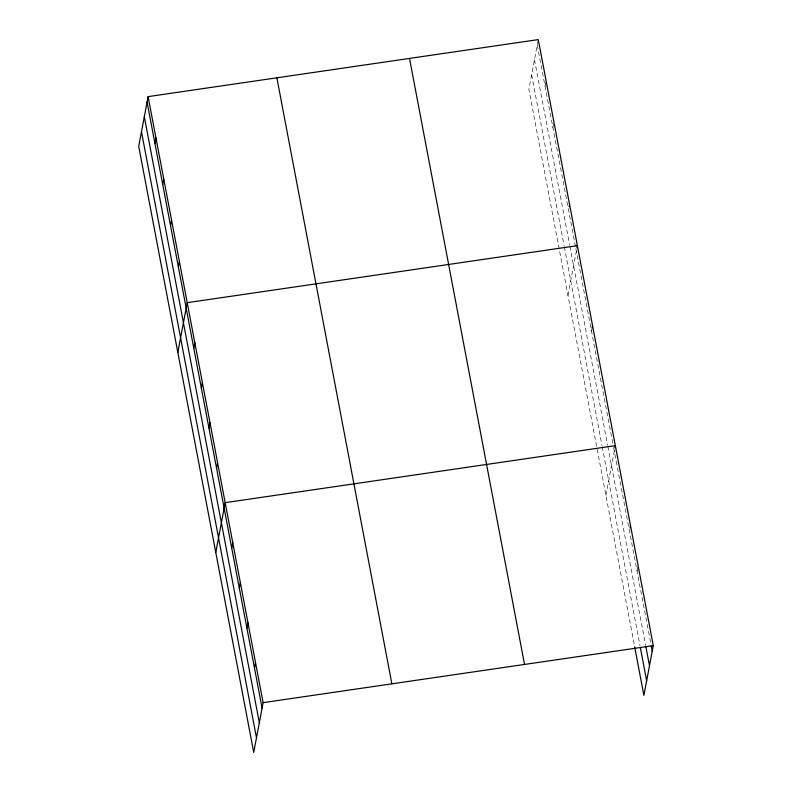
<?xml version="1.0" encoding="UTF-8"?>
<svg xmlns="http://www.w3.org/2000/svg" width="792" height="792" viewBox="0 0 792 792"><rect width="100%" height="100%" fill="white"/><g stroke="black" fill="none" stroke-linecap="round" stroke-linejoin="round"><path stroke-width="0.59" stroke-dasharray="3.96 2.97" d="M538.075 40.699L528.878 89.347L634.679 646.896M545.064 86.288L545.896 81.903M552.885 127.492L553.707 123.116M567.983 295.396L576.348 251.123M591.525 331.125L592.149 327.838M605.929 495.386L614.919 447.827M637.065 571.111L637.897 566.726M537.243 45.075L575.655 247.49M575.883 248.698L613.374 446.262M613.602 447.48L651.093 645.044M534.481 59.687L569.676 245.134M569.903 246.342L607.622 445.124M607.86 446.332L645.579 645.104M531.64 74.735L564.072 245.639M564.3 246.847L602.019 445.629M602.247 446.837L639.976 645.619"/><path stroke-width="1.19" d="M148.114 96.624L138.719 146.371L253.727 752.4L263.122 702.653L148.114 96.624L538.273 39.6L653.281 645.628L643.886 695.376L634.679 646.896M154.905 143.312L155.935 137.838M162.726 184.516L163.756 179.041M170.547 225.73L171.577 220.255M178.368 266.944L179.398 261.469M177.824 352.42L187.219 302.673L577.378 245.649L576.962 247.837M193.773 348.143L194.812 342.669M201.366 388.149L202.396 382.675M208.959 428.145L209.989 422.671M216.543 468.141L217.582 462.667M215.77 552.41L225.175 502.663L615.334 445.639L614.919 447.827M231.729 548.133L232.759 542.659M239.313 588.139L240.352 582.655M246.906 628.135L247.945 622.661M254.499 668.131L255.529 662.657M569.141 206.633L569.557 204.435M592.149 327.838L592.564 325.641M630.095 527.828L630.511 525.631M263.122 702.653L653.281 645.628M651.331 646.252L652.252 651.103M645.807 646.322L649.489 665.716M640.431 648.044L646.638 680.764M409.523 58.42L524.532 664.448M276.873 77.804L391.872 683.833M147.084 102.099L262.083 708.127M144.322 116.711L259.33 722.74M141.481 131.759L256.479 737.788"/></g></svg>
